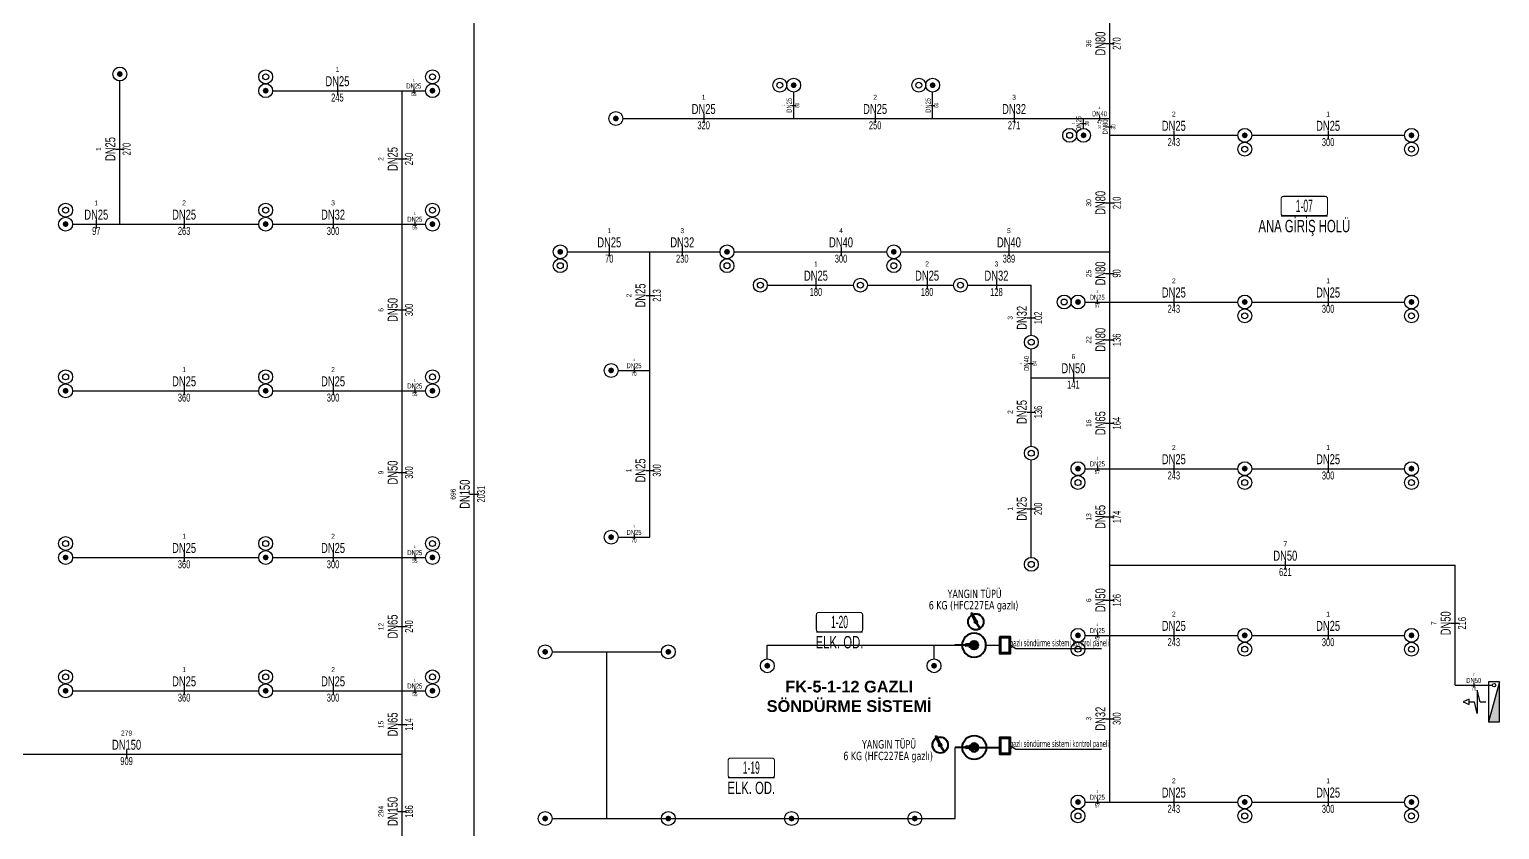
# Model space of a CAD drawing. Header units: centimetres. Extents: x 394264 to 551709, y 50011 to 59011.
# Drawn here: x 460325 to 462970, y 53083 to 54523 of the extents above; entities that cross this region are included whole.
import ezdxf
from ezdxf.enums import TextEntityAlignment as Align

# ---------------------------------------------------------------- set-up
doc = ezdxf.new("R2010")
doc.units = ezdxf.units.CM
doc.layers.get('0').update_dxf_attribs({"lineweight": 9})
for name, color, linetype in [('-M-MAHAL-DEBILER', 7, 'Continuous'), ('-M-MAHAL-ETIKET-NOT', 7, 'Continuous'), ('-M-MAHAL-ETIKET-NOTM', 7, 'Continuous'), ('-M-MAHAL-ETK-', 7, 'Continuous'), ('-M-MAHAL-HAVA-DEGISIM', 7, 'Continuous'), ('-M-MAHAL-NO', 7, 'Continuous'), ('-M-MAHAL-NOM', 7, 'Continuous'), ('-M-YNGN-BORUID', 7, 'Continuous'), ('-M-YNGN-BORUUZUN', 7, 'Continuous'), ('-M-YNGN-BORUYUK', 7, 'Continuous'), ('-M-YNGN-FHC', 1, 'Continuous'), ('-M-YNGN-SPR-YUK', 7, 'Continuous'), ('-M-YNGN-ZON3-CAP-', 7, 'Continuous'), ('-M-YNGN-ZON3-SPR-', 7, 'Continuous'), ('-M-YNGN-ZON5-CAP-', 7, 'Continuous'), ('-M-YNGN-ZON5-SPR-', 7, 'Continuous')]:
    doc.layers.add(name, color=color, linetype=linetype)
for name, color, linetype, lineweight in [('-M-SPRINKLER PIPE_GAS', 190, 'Y1', 30), ('-M-SPRINKLER PIPE_GAS-SPR-', 7, 'Continuous', 30), ('-M-YNGN-ZON3', 6, 'SP', 30), ('-M-YNGN-ZON5', 1, 'SP', 30), ('0-KRCN-YNG-BORU', 1, 'boruYLINE', 40), ('0-KRCN-YNG-T-SPRİNKLER-ÇAP', 2, 'Continuous', 30), ('0-MEK-YNG-YANGINDOLABI', 171, 'Continuous', 35), ('0-MEK-YNG-YAZI', 71, 'Continuous', 35)]:
    doc.layers.add(name, color=color, linetype=linetype, lineweight=lineweight)
doc.layers.add('-M-YNGN-SPR-CAPCIZGI', color=188, linetype='Continuous', plot=False)
doc.styles.add('-M-ISSO-TEXT-TTF', font='ARIALN.TTF')
doc.styles.add('-M-MHLETK-NOT', font='romans.shx', dxfattribs={"width": 0.7})
doc.styles.add('-M-MHLETK-TEXT', font='ARIALN.TTF', dxfattribs={"width": 0.7})
doc.styles.add('CAP', font='ARIALNB.TTF')
doc.styles.add('CIZGI', font='tahoma.ttf', dxfattribs={"width": 0.8, "oblique": 20})
doc.styles.add('HCAD', font='HCAD.SHX', dxfattribs={"width": 0.8, "height": 0.2})
doc.styles.add('Kalin02', font='arialbd.ttf')
doc.styles.add('PIPESIZE', font='hcad.shx', dxfattribs={"width": 0.8})
doc.styles.add('ROMANS', font='tahoma.ttf', dxfattribs={"width": 0.8})
doc.styles.add('SPR-NOT', font='romans.shx')
doc.styles.get("Standard").update_dxf_attribs({"font": 'arial.ttf'})
doc.styles.add('ÇAP', font='tahoma.ttf')
doc.linetypes.add('boruYLINE', pattern='A,50,-0.8,["Y",CAP,S=7,R=0,X=0,Y=-3],-7', length=57.8)
doc.linetypes.add('SP', pattern='A,2,-0.1,["SP",CIZGI,S=0.14,R=0.2,X=0,Y=-0.07],-0.255', length=2.355)
doc.linetypes.add('Y1', pattern='A,2,-0.15,["Y",Standard,S=0.2,R=0.2,X=0,Y=-0.1],-0.25', length=2.4)

# ---------------------------------------------------------------- blocks, each defined once
blk = doc.blocks.new('M-MHLETK-YNG')
at = {"layer": '-M-MAHAL-ETIKET-NOTM', "color": 3, "style": '-M-ISSO-TEXT-TTF', "width": 0.8, "flags": 8}
blk.add_attdef('MAH-ADI2', text='', height=1.11, dxfattribs=at).set_placement((0, -2.55), align=Align.MIDDLE_CENTER)
at = {"layer": '-M-MAHAL-HAVA-DEGISIM', "style": '-M-MHLETK-NOT', "width": 0.5, "flags": 8}
blk.add_attdef('HAVADEG', text='', height=0.6, dxfattribs=at).set_placement((0, 3.61), align=Align.MIDDLE_CENTER)
blk.add_wipeout([(-2.08, 1.74), (2.08, 1.74), (2.08, 0), (-2.08, 0)]).dxf.layer = '-M-MAHAL-ETK-'
at = {"layer": '-M-MAHAL-ETK-', "color": 0}
for p, q in [((-2.08, 0), (2.08, 0)), ((-1.16, 0), (-1.16, 0))]:
    blk.add_line(p, q, dxfattribs=at)
blk.add_lwpolyline([(-1.88, 1.74, 0.1, 0.1, 0), (1.88, 1.74, 0.1, 0.1, -0.414214), (2.08, 1.54, 0.1, 0.1, 0), (2.08, 0.2, 0.1, 0.1, -0.414214), (1.88, 0, 0.1, 0.1, 0), (-1.88, 0, 0.1, 0.1, -0.414214), (-2.08, 0.2, 0.1, 0.1, 0), (-2.08, 1.54, 0.1, 0.1, -0.414214)], format="xyseb", close=True, dxfattribs=at)
at = {"layer": '-M-MAHAL-DEBILER', "color": 4, "style": '-M-MHLETK-NOT', "width": 0.5, "flags": 8}
blk.add_attdef('DEBIS', text='', height=0.4, dxfattribs=at).set_placement((-2.17, 2.15), align=Align.MIDDLE_CENTER)
at = {"layer": '-M-MAHAL-DEBILER', "color": 191, "style": '-M-MHLETK-NOT', "width": 0.5, "flags": 8}
blk.add_attdef('DEBIR', text='', height=0.4, dxfattribs=at).set_placement((-1.61, 2.15), align=Align.MIDDLE_CENTER)
at = {"layer": '-M-MAHAL-DEBILER', "color": 31, "style": '-M-MHLETK-NOT', "width": 0.5, "flags": 8}
blk.add_attdef('DEBIF', text='', height=0.4, dxfattribs=at).set_placement((1.59, 2.15), align=Align.MIDDLE_CENTER)
at = {"layer": '-M-MAHAL-DEBILER', "color": 1, "style": '-M-MHLETK-NOT', "width": 0.5, "flags": 8}
blk.add_attdef('DEBIE', text='', height=0.4, dxfattribs=at).set_placement((2.32, 2.15), align=Align.MIDDLE_CENTER)
at = {"layer": '-M-MAHAL-ETIKET-NOT', "color": 3}
for tag, height, style, width, flags, p in [('KIS', 0.04, '-M-MHLETK-NOT', 0.5, 9, (-2.59, 1.62)), ('ALAN', 0.04, '-M-MHLETK-NOT', 0.5, 9, (-2.58, 1.56)), ('RH', 0.04, '-M-MHLETK-NOT', 0.5, 9, (-2.39, 1.62)), ('YUKSEKLIK', 0.04, '-M-MHLETK-NOT', 0.5, 9, (-2.32, 1.56)), ('YAZ', 0.04, '-M-MHLETK-NOT', 0.5, 9, (-2.18, 1.62)), ('MAH-ADI', 1.11, '-M-ISSO-TEXT-TTF', 0.8, 8, (0, -0.93))]:
    blk.add_attdef(tag, text='', height=height, dxfattribs=dict(at, style=style, width=width, flags=flags)).set_placement(p, align=Align.MIDDLE_CENTER)
at = {"layer": '-M-MAHAL-ETIKET-NOT', "color": 3, "style": '-M-MHLETK-NOT', "width": 0.5, "flags": 9}
for tag, p, height in [('HL', (-2.62, 1.49), 0.0286), ('KLKTR', (-2.62, 1.42), 0.04), ('RDY-BOY1', (-2.61, 1.37), 0.0286), ('RDY-BOY2', (-2.61, 1.32), 0.0286), ('HLA', (-2.52, 1.49), 0.0286), ('RDY-TIP1', (-2.5, 1.37), 0.0286), ('RDY-TIP2', (-2.5, 1.32), 0.0286), ('RDY-ADET1', (-2.39, 1.37), 0.0286), ('RDY-ADET2', (-2.39, 1.32), 0.0286), ('RDY-ISI1', (-2.27, 1.37), 0.0286), ('RDY-ISI2', (-2.27, 1.32), 0.0286), ('SHG', (-2.23, 1.49), 0.0286), ('AHU', (-2.23, 1.44), 0.0286), ('LHG', (-2.13, 1.49), 0.0286), ('RDY-BNP1', (-2.1, 1.37), 0.0286), ('RDY-BNP2', (-2.1, 1.32), 0.0286), ('HG', (-2.04, 1.49), 0.0286), ('HGA', (-1.96, 1.49), 0.0286), ('EF', (-1.96, 1.44), 0.0286), ('RDY-BNK1', (-1.96, 1.37), 0.0286), ('RDY-BNK2', (-1.96, 1.32), 0.0286), ('RDY-BOY3', (-2.61, 1.27), 0.0286), ('RDY-BOY4', (-2.61, 1.22), 0.0286), ('KON-BOY1', (-2.61, 1.14), 0.0286), ('KON-BOY2', (-2.61, 1.09), 0.0286), ('KON-BOY3', (-2.61, 1.04), 0.0286), ('FCU-TIP1', (-2.61, 0.96), 0.0286), ('FCU-TIP2', (-2.61, 0.91), 0.0286), ('FCU-TIP3', (-2.61, 0.86), 0.0286), ('VRV-TIP1', (-2.61, 0.76), 0.0286), ('VRV-TIP2', (-2.61, 0.71), 0.0286), ('FCU-ADET1', (-2.52, 0.96), 0.0286), ('FCU-ADET2', (-2.52, 0.91), 0.0286), ('FCU-ADET3', (-2.52, 0.86), 0.0286), ('VRV-ADET1', (-2.52, 0.76), 0.0286), ('VRV-ADET2', (-2.52, 0.71), 0.0286), ('RDY-TIP3', (-2.5, 1.27), 0.0286), ('RDY-TIP4', (-2.5, 1.22), 0.0286), ('KON-TIP1', (-2.5, 1.14), 0.0286), ('KON-TIP2', (-2.5, 1.09), 0.0286), ('KON-TIP3', (-2.5, 1.04), 0.0286), ('FCU-KAP1', (-2.4, 0.96), 0.0286), ('FCU-KAP2', (-2.4, 0.91), 0.0286), ('FCU-KAP3', (-2.4, 0.86), 0.0286), ('VRV-KAP1', (-2.4, 0.76), 0.0286), ('VRV-KAP2', (-2.4, 0.71), 0.0286), ('RDY-ADET3', (-2.39, 1.27), 0.0286), ('RDY-ADET4', (-2.39, 1.22), 0.0286), ('KON-ADET1', (-2.39, 1.14), 0.0286), ('KON-ADET2', (-2.39, 1.09), 0.0286), ('KON-ADET3', (-2.39, 1.04), 0.0286), ('FCU-DUY1', (-2.27, 0.96), 0.0286), ('FCU-DUY2', (-2.27, 0.91), 0.0286), ('FCU-DUY3', (-2.27, 0.86), 0.0286), ('VRV-DUY1', (-2.27, 0.76), 0.0286), ('VRV-DUY2', (-2.27, 0.71), 0.0286), ('RDY-ISI3', (-2.27, 1.27), 0.0286), ('RDY-ISI4', (-2.27, 1.22), 0.0286), ('KON-ISI1', (-2.27, 1.14), 0.0286), ('KON-ISI2', (-2.27, 1.09), 0.0286), ('KON-ISI3', (-2.27, 1.04), 0.0286), ('FCU-SOG1', (-2.15, 0.96), 0.0286), ('FCU-SOG2', (-2.15, 0.91), 0.0286), ('FCU-SOG3', (-2.15, 0.86), 0.0286), ('VRV-SOG1', (-2.15, 0.76), 0.0286), ('VRV-SOG2', (-2.15, 0.71), 0.0286), ('RDY-BNP3', (-2.1, 1.27), 0.0286), ('RDY-BNP4', (-2.1, 1.22), 0.0286), ('KON-BNP1', (-2.1, 1.14), 0.0286), ('KON-BNP2', (-2.1, 1.09), 0.0286), ('KON-BNP3', (-2.1, 1.04), 0.0286), ('FCU-ISI1', (-2.04, 0.96), 0.0286), ('FCU-ISI2', (-2.04, 0.91), 0.0286), ('FCU-ISI3', (-2.04, 0.86), 0.0286), ('VRV-ISI1', (-2.04, 0.76), 0.0286), ('VRV-ISI2', (-2.04, 0.71), 0.0286), ('RDY-BNK3', (-1.96, 1.27), 0.0286), ('RDY-BNK4', (-1.96, 1.22), 0.0286), ('KON-BNK1', (-1.96, 1.14), 0.0286), ('KON-BNK2', (-1.96, 1.09), 0.0286), ('KON-BNK3', (-1.96, 1.04), 0.0286), ('FCU-DEBI1', (-1.95, 0.96), 0.0286), ('FCU-DEBI2', (-1.95, 0.91), 0.0286), ('FCU-DEBI3', (-1.95, 0.86), 0.0286), ('VRV-DEBI1', (-1.95, 0.76), 0.0286), ('VRV-DEBI2', (-1.95, 0.71), 0.0286), ('FCU-BNP1', (-1.83, 0.96), 0.0286), ('FCU-BNP2', (-1.83, 0.91), 0.0286), ('FCU-BNP3', (-1.83, 0.86), 0.0286), ('VRV-BNP1', (-1.83, 0.76), 0.0286), ('VRV-BNP2', (-1.83, 0.71), 0.0286), ('FCU-BNK1', (-1.61, 0.96), 0.0286), ('FCU-BNK2', (-1.61, 0.91), 0.0286), ('FCU-BNK3', (-1.61, 0.86), 0.0286), ('VRV-BNK1', (-1.61, 0.76), 0.0286), ('VRV-BNK2', (-1.61, 0.71), 0.0286)]:
    blk.add_attdef(tag, p, '', height=height, dxfattribs=at)
at = {"layer": '-M-MAHAL-HAVA-DEGISIM', "style": '-M-MHLETK-NOT', "width": 0.5, "flags": 8}
blk.add_attdef('HAVA', text='', height=0.6, dxfattribs=at).set_placement((0, 2.4), align=Align.MIDDLE_CENTER)
at = {"layer": '-M-MAHAL-NO', "color": 7, "style": '-M-MHLETK-TEXT', "width": 0.6, "flags": 8}
blk.add_attdef('MAH-NO', text='', height=1.11, dxfattribs=at).set_placement((0, 0.89), align=Align.MIDDLE_CENTER)
at = {"layer": '-M-MAHAL-NOM', "color": 7, "style": '-M-MHLETK-TEXT', "width": 0.6, "flags": 8}
blk.add_attdef('MAH-NOM', text='', height=1.11, dxfattribs=at).set_placement((0, 0.89), align=Align.MIDDLE_CENTER)
blk = doc.blocks.new('G$C03FB175B')
at = {"layer": '0-MEK-YNG-YANGINDOLABI', "linetype": 'Continuous'}
for p, q in [((-8.8, 15.1), (-6.6, 16.3)), ((0.8, -3.4), (-8.8, 15.1)), ((3, -2), (-6.6, 16.3)), ((0.8, -3.4), (3, -2))]:
    blk.add_line(p, q, dxfattribs=at)
blk.add_circle((0, 0), 14.6, dxfattribs=at)
at = {"layer": '0-MEK-YNG-YANGINDOLABI', "color": 200}
for radius in [13.8, 2.8, 2.06]:
    blk.add_circle((0, 0), radius, dxfattribs=at)
for centre, radius, start, end in [((30.3, 11.3), 32.5, 206.37, 226.4618), ((28.1, 10), 28.5, 205.7033, 228.3821)]:
    blk.add_arc(centre, radius, start, end, dxfattribs=at)
blk = doc.blocks.new('SP-C-UP-12')
at = {"ltscale": 10}
blk.add_line((0, 0), (0, 0), dxfattribs=at)
at = {"color": 1, "linetype": 'Continuous'}
blk.add_circle((0, 0), 12.5, dxfattribs=at)
at = {"ltscale": 10}
for points in [[(-5.4, 0), (-3.8, 3.8), (-3.8, -3.8), (0, 5.4)], [(-3.8, -3.8), (0, 5.4), (0, -5.4), (3.8, 3.8)], [(0, -5.4), (3.8, 3.8), (3.8, -3.8), (5.4, 0)]]:
    blk.add_solid(points, dxfattribs=at)
at = {"layer": '-M-YNGN-SPR-YUK', "style": 'SPR-NOT', "width": 0.5, "flags": 9}
for tag, p in [('YUK', (0, 17.8)), ('CAP', (0, 14.4)), ('TIP', (0.2, 10.8))]:
    blk.add_attdef(tag, text='', height=2.5, dxfattribs=at).set_placement(p, align=Align.MIDDLE_CENTER)
blk = doc.blocks.new('A$C720C2B39')
at = {"layer": '0-KRCN-YNG-BORU', "color": 2}
for p, q in [((10.1, -9.1), (7.9, -9.1)), ((7.9, -9.1), (7.9, -10.4)), ((8.7, -9.6), (8.5, -9.8)), ((8.5, -9.8), (8.5, -10.2)), ((8.5, -10.2), (8.5, -14.1)), ((8.7, -4.9), (11.4, -4.9)), ((8.7, -5.5), (8.7, -4.9)), ((10, -5.5), (8.7, -5.5)), ((10.1, -9.6), (8.7, -9.6)), ((8.8, -10.2), (8.8, -9.6)), ((8.8, -13.7), (8.8, -10.2)), ((8.9, -9.1), (8.9, -10.1)), ((9, -9.1), (9, -5.5)), ((10, -5.5), (11.4, -5.5)), ((10, -9.1), (12.1, -9.1)), ((10, -9.6), (11.4, -9.6)), ((11, -9.1), (11, -5.5)), ((11.1, -9.1), (11.1, -10.1)), ((11.3, -10.2), (11.3, -9.6)), ((11.3, -10.2), (11.3, -9.8)), ((11.3, -13.8), (11.3, -10.2)), ((11.4, -5.5), (11.4, -4.9)), ((11.4, -9.6), (11.5, -9.8)), ((11.5, -9.8), (11.5, -10.2)), ((11.5, -10.2), (11.5, -14.1)), ((12.1, -9.1), (12.1, -10.5))]:
    blk.add_line(p, q, dxfattribs=at)
at = {"layer": '0-KRCN-YNG-BORU', "linetype": 'Continuous'}
blk.add_circle((10, -15), 14, dxfattribs=at)
at = {"layer": '0-KRCN-YNG-BORU', "extrusion": (0, 0, -1)}
blk.add_ellipse((10, -15), major_axis=(-3.53, -3.53), ratio=1, start_param=1.570796326794881, end_param=7.853981633974467, dxfattribs=at)
at = {"layer": '0-KRCN-YNG-BORU', "color": 2, "extrusion": (0, 0, -1)}
for centre, major_axis, start_param, end_param in [((8, -13.5), (-0.831, -0.831), 5.885701, 9.508103), ((8, -16.4), (-0.831, -0.831), 4.629064, 8.251465), ((10, -15), (-1.25, -1.25), 1.570796326794851, 7.853981633974437), ((10.8, -12.6), (-0.831, -0.831), 0.859153, 4.481554), ((10.8, -17.3), (0.831, -0.831), 4.943224, 8.565625), ((12.5, -15), (-0.831, -0.831), 2.11579, 5.738191)]:
    blk.add_ellipse(centre, major_axis=major_axis, ratio=1, start_param=start_param, end_param=end_param, dxfattribs=at)
for major_axis in [(-1.75, -1.75), (-0.54, 0.54)]:
    blk.add_ellipse((10, -15), major_axis=major_axis, ratio=1, dxfattribs=at)
blk = doc.blocks.new('Z$W@#30031')
at = {"layer": '0-KRCN-YNG-BORU'}
blk.add_line((3.6, -4), (9.5, -14.9), dxfattribs=at)
at = {"linetype": 'Continuous', "rotation": 208.4401561109014}
blk.add_blockref('A$C720C2B39', (14.8, -3.6), dxfattribs=at)
blk = doc.blocks.new('-M-Yangın_not')
at = {"color": 7, "linetype": 'ByBlock'}
blk.add_wipeout([(139, 36.7), (139, -36.6), (-139, -36.6), (-139, 36.7)], dxfattribs=at)
blk.add_wipeout([(139, -36.7), (139, 36.7), (-139, 36.7), (-139, -36.7)], dxfattribs=at)
at = {"color": 0, "linetype": 'ByBlock', "width": 0.9}
for tag, p in [('ALAN', (1.9, 16.7)), ('MODUL', (1.9, -16.7))]:
    blk.add_attdef(tag, text='', height=20, dxfattribs=at).set_placement(p, align=Align.MIDDLE_CENTER)
blk = doc.blocks.new('SPRYD01')
at = {"layer": '-M-YNGN-FHC', "linetype": 'Continuous'}
blk.add_line((0, 0), (0, 0), dxfattribs=at)
at = {"color": 0, "linetype": 'ByBlock'}
for p, q in [((10, 6), (-10, -66)), ((-44.8, -25), (-55.5, -30)), ((-44.8, -35), (-44.8, -25)), ((-30.1, -8.8), (-30.1, -51.2)), ((-25.1, -30), (-30.1, -8.8)), ((-55.5, -30), (-44.8, -35)), ((-44.8, -30), (-35.1, -30)), ((-30.1, -51.2), (-35.1, -30)), ((-25.1, -30), (-15, -30))]:
    blk.add_line(p, q, dxfattribs=at)
blk.add_lwpolyline([(-10, -66), (10, -66), (10, 6), (-10, 6)], close=True, dxfattribs=at)
at = {"color": 1, "linetype": 'ByBlock'}
blk.add_lwpolyline([(10, 6), (-10, -66), (10, -66)], close=True, dxfattribs=at)
at = {"color": 0, "linetype": 'ByBlock'}
blk.add_circle((0, 0), 3.25, dxfattribs=at)
at = {"color": 1, "linetype": 'ByBlock'}
blk.add_solid([(10, 6), (-10, -66), (10, -66)], dxfattribs=at)
at = {"layer": '-M-YNGN-SPR-YUK', "style": 'SPR-NOT', "width": 0.5, "flags": 9}
for tag, p in [('YUK', (0, 17.8)), ('CAP', (0, 14.4)), ('TIP', (0.2, 10.8))]:
    blk.add_attdef(tag, text='', height=2.5, dxfattribs=at).set_placement(p, align=Align.MIDDLE_CENTER)
blk = doc.blocks.new('SP-C-PU-12')
at = {"ltscale": 10}
blk.add_line((0, 0), (0, 0), dxfattribs=at)
at = {"color": 1, "linetype": 'Continuous'}
for centre in [(0, 0), (25, 0)]:
    blk.add_circle(centre, 12.5, dxfattribs=at)
at = {"ltscale": 10}
blk.add_circle((25, 0), 5.37, dxfattribs=at)
for points in [[(-5.4, 0), (-3.8, 3.8), (-3.8, -3.8), (0, 5.4)], [(-3.8, -3.8), (0, 5.4), (0, -5.4), (3.8, 3.8)], [(0, -5.4), (3.8, 3.8), (3.8, -3.8), (5.4, 0)]]:
    blk.add_solid(points, dxfattribs=at)
at = {"layer": '-M-YNGN-SPR-YUK', "style": 'SPR-NOT', "width": 0.5, "flags": 9}
for tag, p in [('YUK', (0, 17.8)), ('CAP', (0, 14.4)), ('TIP', (0.2, 10.8))]:
    blk.add_attdef(tag, text='', height=2.5, dxfattribs=at).set_placement(p, align=Align.MIDDLE_CENTER)
blk = doc.blocks.new('SP-C-PE-12')
at = {"ltscale": 10}
blk.add_line((0, 0), (0, 0), dxfattribs=at)
at = {"color": 1, "linetype": 'Continuous'}
blk.add_circle((0, 0), 12.5, dxfattribs=at)
blk.add_circle((0, 0), 5.37)
at = {"layer": '-M-YNGN-SPR-YUK', "style": 'SPR-NOT', "width": 0.5, "flags": 9}
for tag, p in [('YUK', (0, 17.8)), ('CAP', (0, 14.4)), ('TIP', (0.2, 10.8))]:
    blk.add_attdef(tag, text='', height=2.5, dxfattribs=at).set_placement(p, align=Align.MIDDLE_CENTER)
blk = doc.blocks.new('SPRKL100')
at = {"layer": '-M-YNGN-SPR-CAPCIZGI'}
blk.add_line((0, 0.43), (0, -0.43), dxfattribs=at)
at = {"layer": '-M-YNGN-BORUID', "color": 0, "style": 'HCAD', "width": 0.8, "flags": 1}
blk.add_attdef('DIC', text='', height=0.4, dxfattribs=at).set_placement((0, -1.69), align=Align.CENTER)
at = {"layer": '-M-YNGN-BORUUZUN', "color": 0, "style": 'HCAD', "width": 0.7}
blk.add_attdef('BOY', text='', height=0.8, dxfattribs=at).set_placement((0, -1.08), align=Align.CENTER)
at = {"layer": '-M-YNGN-BORUYUK', "color": 6, "style": 'PIPESIZE', "width": 0.8}
blk.add_attdef('YUK', text='', height=0.5, dxfattribs=at).set_placement((0, 1.87), align=Align.CENTER)
at = {"color": 0, "style": 'PIPESIZE', "width": 0.7}
blk.add_attdef('CAP', text='', height=1, dxfattribs=at).set_placement((0, 0.45), align=Align.CENTER)
blk = doc.blocks.new('A$C69E72E1E')
at = {"layer": '-M-YNGN-ZON3', "ltscale": 50}
for p, q in [((461125, 52671.1), (461125, 54701.7)), ((462268.6, 54362.6), (462268.6, 54632.3)), ((461699.7, 54362.6), (461699.7, 54410)), ((461949.7, 54362.6), (461949.7, 54410)), ((461392.2, 54362.6), (461699.7, 54362.6)), ((461699.7, 54362.6), (461949.7, 54362.6)), ((461949.7, 54362.6), (462221.2, 54362.6)), ((462221.2, 54344.8), (462221.2, 54362.6)), ((462221.2, 54362.6), (462268.6, 54362.6)), ((462268.6, 54332.3), (462268.6, 54362.6)), ((462268.6, 54122.6), (462268.6, 54332.3)), ((462268.6, 54332.3), (462498.7, 54332.3)), ((462523.7, 54332.3), (462798.7, 54332.3)), ((461292.2, 54122.6), (461441.1, 54122.6)), ((461441.1, 53909.1), (461441.1, 54122.6)), ((461441.1, 54122.6), (461567.2, 54122.6)), ((461592.2, 54122.6), (461867.2, 54122.6)), ((461892.2, 54122.6), (462268.6, 54122.6)), ((462268.6, 54032.3), (462268.6, 54122.6)), ((461652.2, 54062.6), (461807.2, 54062.6)), ((461832.2, 54062.6), (461987.2, 54062.6)), ((462012.2, 54062.6), (462127.2, 54062.6)), ((462127.2, 53972.6), (462127.2, 54062.6)), ((462223.7, 54032.3), (462268, 54032.3)), ((462268.6, 53896), (462268.6, 54032.3)), ((462268.6, 54032.3), (462498.7, 54032.3)), ((462523.7, 54032.3), (462798.7, 54032.3)), ((462127.2, 53896), (462127.2, 53947.6)), ((461383.7, 53909.1), (461441.1, 53909.1)), ((461441.1, 53609.1), (461441.1, 53909.1)), ((462127.2, 53896), (462268.6, 53896)), ((462127.2, 53772.6), (462127.2, 53896)), ((462268.6, 53732.3), (462268.6, 53896)), ((462127.2, 53572.6), (462127.2, 53747.6)), ((462223.7, 53732.3), (462268.6, 53732.3)), ((462268.6, 53558.6), (462268.6, 53732.3)), ((462268.6, 53732.3), (462498.7, 53732.3)), ((462523.7, 53732.3), (462798.7, 53732.3)), ((461383.7, 53609.1), (461441.1, 53609.1)), ((462268.6, 53432.3), (462268.6, 53558.6)), ((462268.6, 53558.6), (462889.8, 53558.6)), ((462889.8, 53342.6), (462889.8, 53558.6)), ((462223.7, 53432.3), (462268.6, 53432.3)), ((462268.6, 53132.3), (462268.6, 53432.3)), ((462268.6, 53432.3), (462498.7, 53432.3)), ((462523.7, 53432.3), (462798.7, 53432.3)), ((462889.8, 53342.6), (462956.5, 53342.6)), ((462223.7, 53132.3), (462268.6, 53132.3)), ((462268.6, 53132.3), (462498.7, 53132.3)), ((462523.7, 53132.3), (462798.7, 53132.3))]:
    blk.add_line(p, q, dxfattribs=at)
at = {"layer": '-M-YNGN-ZON3-CAP-'}
for p, xscale, yscale, zscale, rotation, values in [((462268.6, 54497.4), 18, 18, 18, 90, {'YUK': '36', 'CAP': 'DN80', 'BOY': '270'}), ((461700, 54386.2), 9, 9, 9, 90, {'YUK': '1', 'CAP': 'DN25', 'BOY': '60'}), ((461950, 54386.2), 9, 9, 9, 90, {'YUK': '1', 'CAP': 'DN25', 'BOY': '60'}), ((462221.2, 54353.7), 9, 9, 9, 90, {'YUK': '1', 'CAP': 'DN25', 'BOY': '30'}), ((462268.6, 54347.4), 9, 9, 9, 90, {'YUK': '32', 'CAP': 'DN80', 'BOY': '30'}), ((462268.6, 54210.7), 18, 18, 18, 90, {'YUK': '30', 'CAP': 'DN80', 'BOY': '210'}), ((461739.7, 54062.6), 18, 18, 18, 359.9999998419447, {'YUK': '1', 'CAP': 'DN25', 'BOY': '180'}), ((461939.7, 54062.6), 18, 18, 18, 1.580552476737716e-07, {'YUK': '2', 'CAP': 'DN25', 'BOY': '180'}), ((462064.5, 54062.6), 18, 18, 18, 359.9999991935203, {'YUK': '3', 'CAP': 'DN32', 'BOY': '128'}), ((462268.6, 54083.7), 18, 18, 18, 90, {'YUK': '25', 'CAP': 'DN80', 'BOY': '90'}), ((461441.1, 54044), 18, 18, 18, 90, {'YUK': '2', 'CAP': 'DN25', 'BOY': '213'}), ((462127.2, 54003.8), 18, 18, 18, 90, {'YUK': '3', 'CAP': 'DN32', 'BOY': '102'}), ((462268.6, 53964.2), 18, 18, 18, 90, {'YUK': '22', 'CAP': 'DN80', 'BOY': '136'}), ((462127.2, 53921.8), 9, 9, 9, 90, {'YUK': '4', 'CAP': 'DN40', 'BOY': '64'}), ((462127.2, 53834.3), 18, 18, 18, 90, {'YUK': '2', 'CAP': 'DN25', 'BOY': '136'}), ((462268.6, 53814.2), 18, 18, 18, 90, {'YUK': '16', 'CAP': 'DN65', 'BOY': '164'}), ((461441.1, 53729.1), 18, 18, 18, 90, {'YUK': '1', 'CAP': 'DN25', 'BOY': '300'}), ((461125, 53686.4), 18, 18, 18, 90, {'YUK': '696', 'CAP': 'DN150', 'BOY': '2031'}), ((462127.2, 53660.1), 18, 18, 18, 90, {'YUK': '1', 'CAP': 'DN25', 'BOY': '200'}), ((462268.6, 53645.5), 18, 18, 18, 90, {'YUK': '13', 'CAP': 'DN65', 'BOY': '174'}), ((462268.6, 53495.5), 18, 18, 18, 90, {'YUK': '6', 'CAP': 'DN50', 'BOY': '126'}), ((462889.8, 53454), 18, 18, 18, 90, {'YUK': '7', 'CAP': 'DN50', 'BOY': '216'}), ((462923.2, 53342.6), 9, 9, 9, 9.040849174811977e-07, {'YUK': '7', 'CAP': 'DN50', 'BOY': '70'}), ((462268.6, 53282.3), 18, 18, 18, 90, {'YUK': '3', 'CAP': 'DN32', 'BOY': '300'})]:
    blk.add_blockref('SPRKL100', p, dxfattribs=dict(at, xscale=xscale, yscale=yscale, zscale=zscale, rotation=rotation)).add_auto_attribs(values)
for p, xscale, yscale, zscale, values in [((461537.7, 54362.6), 18, 18, 18, {'YUK': '1', 'CAP': 'DN25', 'BOY': '320'}), ((461846.2, 54362.6), 18, 18, 18, {'YUK': '2', 'CAP': 'DN25', 'BOY': '250'}), ((462096.2, 54362.6), 18, 18, 18, {'YUK': '3', 'CAP': 'DN32', 'BOY': '271'}), ((462249.9, 54362.6), 9, 9, 9, {'YUK': '4', 'CAP': 'DN40', 'BOY': '47'}), ((462383.6, 54332.3), 18, 18, 18, {'YUK': '2', 'CAP': 'DN25', 'BOY': '243'}), ((462661.2, 54332.3), 18, 18, 18, {'YUK': '1', 'CAP': 'DN25', 'BOY': '300'}), ((461367.9, 54122.6), 18, 18, 18, {'YUK': '1', 'CAP': 'DN25', 'BOY': '70'}), ((461499.2, 54122.6), 18, 18, 18, {'YUK': '3', 'CAP': 'DN32', 'BOY': '230'}), ((461784.8, 54122.6), 18, 18, 18, {'YUK': '4', 'CAP': 'DN40', 'BOY': '300'}), ((462086.9, 54122.6), 18, 18, 18, {'YUK': '5', 'CAP': 'DN40', 'BOY': '389'}), ((462383.6, 54032.3), 18, 18, 18, {'YUK': '2', 'CAP': 'DN25', 'BOY': '243'}), ((462661.2, 54032.3), 18, 18, 18, {'YUK': '1', 'CAP': 'DN25', 'BOY': '300'}), ((462245.8, 54032.3), 9, 9, 9, {'YUK': '1', 'CAP': 'DN25', 'BOY': '57'}), ((462202.9, 53896), 18, 18, 18, {'YUK': '6', 'CAP': 'DN50', 'BOY': '141'}), ((461412.4, 53909.1), 9, 9, 9, {'YUK': '1', 'CAP': 'DN25', 'BOY': '70'}), ((462246.1, 53732.3), 9, 9, 9, {'YUK': '1', 'CAP': 'DN25', 'BOY': '57'}), ((462383.6, 53732.3), 18, 18, 18, {'YUK': '2', 'CAP': 'DN25', 'BOY': '243'}), ((462661.2, 53732.3), 18, 18, 18, {'YUK': '1', 'CAP': 'DN25', 'BOY': '300'}), ((461412.4, 53609.1), 9, 9, 9, {'YUK': '1', 'CAP': 'DN25', 'BOY': '70'}), ((462584.2, 53558.6), 18, 18, 18, {'YUK': '7', 'CAP': 'DN50', 'BOY': '621'}), ((462383.6, 53432.3), 18, 18, 18, {'YUK': '2', 'CAP': 'DN25', 'BOY': '243'}), ((462661.2, 53432.3), 18, 18, 18, {'YUK': '1', 'CAP': 'DN25', 'BOY': '300'}), ((462246.1, 53432.3), 9, 9, 9, {'YUK': '1', 'CAP': 'DN25', 'BOY': '57'}), ((462383.6, 53132.3), 18, 18, 18, {'YUK': '2', 'CAP': 'DN25', 'BOY': '243'}), ((462661.2, 53132.3), 18, 18, 18, {'YUK': '1', 'CAP': 'DN25', 'BOY': '300'}), ((462246.1, 53132.3), 9, 9, 9, {'YUK': '1', 'CAP': 'DN25', 'BOY': '57'})]:
    blk.add_blockref('SPRKL100', p, dxfattribs=dict(at, xscale=xscale, yscale=yscale, zscale=zscale)).add_auto_attribs(values)
at = {"layer": '-M-YNGN-ZON3-SPR-'}
for p, rotation in [((461699.7, 54422.5), 180), ((461949.7, 54422.5), 180), ((462221.2, 54332.3), 180), ((462511.2, 54332.3), 270), ((462811.2, 54332.3), 270), ((461279.7, 54122.6), 270), ((461579.7, 54122.6), 270), ((461879.7, 54122.6), 270), ((462211.2, 54032.3), 180), ((462511.2, 54032.3), 270), ((462811.2, 54032.3), 270), ((462211.2, 53732.3), 270), ((462511.2, 53732.3), 270), ((462811.2, 53732.3), 270), ((462211.2, 53432.3), 270), ((462511.2, 53432.3), 270), ((462811.2, 53432.3), 270), ((462211.2, 53132.3), 270), ((462511.2, 53132.3), 270), ((462811.2, 53132.3), 270)]:
    blk.add_blockref('SP-C-PU-12', p, dxfattribs=dict(at, rotation=rotation))
at = {"layer": '-M-YNGN-ZON3-SPR-', "color": 3}
for name, p in [('SP-C-UP-12', (461379.7, 54362.6)), ('SP-C-PE-12', (461639.7, 54062.6)), ('SP-C-PE-12', (461819.7, 54062.6)), ('SP-C-PE-12', (461999.7, 54062.6)), ('SP-C-PE-12', (462127.2, 53960.1)), ('SP-C-UP-12', (461371.2, 53909.1)), ('SP-C-PE-12', (462127.2, 53760.1)), ('SP-C-UP-12', (461371.2, 53609.1)), ('SP-C-PE-12', (462127.2, 53560.1))]:
    blk.add_blockref(name, p, dxfattribs=at)
blk = doc.blocks.new('A$C69E72E75')
at = {"layer": '-M-YNGN-ZON5', "ltscale": 50}
for p, q in [((460487.2, 54172.5), (460487.2, 54430.1)), ((460762.2, 54412.6), (460995.2, 54412.6)), ((460995.2, 54412.6), (461037.2, 54412.6)), ((460995.2, 54172.5), (460995.2, 54412.6)), ((460402.2, 54172.5), (460487.2, 54172.5)), ((460487.2, 54172.5), (460737.2, 54172.5)), ((460762.2, 54172.5), (460995.2, 54172.5)), ((460995.2, 54172.5), (461037.2, 54172.5)), ((460995.2, 53872.5), (460995.2, 54172.5)), ((460402.2, 53872.5), (460737.2, 53872.5)), ((460762.2, 53872.5), (460995.2, 53872.5)), ((460995.2, 53872.5), (461037.2, 53872.5)), ((460995.2, 53572.5), (460995.2, 53872.5)), ((460402.2, 53572.5), (460737.2, 53572.5)), ((460762.2, 53572.5), (460995.2, 53572.5)), ((460995.2, 53332.5), (460995.2, 53572.5)), ((460995.2, 53572.5), (461037.2, 53572.5)), ((460402.2, 53332.5), (460737.2, 53332.5)), ((460762.2, 53332.5), (460995.2, 53332.5)), ((460995.2, 53218.3), (460995.2, 53332.5)), ((460995.2, 53332.5), (461037.2, 53332.5)), ((460086.4, 53218.3), (460995.2, 53218.3)), ((460995.2, 53032.5), (460995.2, 53218.3))]:
    blk.add_line(p, q, dxfattribs=at)
at = {"layer": '-M-YNGN-ZON5-CAP-'}
for p, xscale, yscale, zscale, values in [((460878.7, 54412.6), 18, 18, 18, {'YUK': '1', 'CAP': 'DN25', 'BOY': '245'}), ((461016.2, 54412.6), 9, 9, 9, {'YUK': '1', 'CAP': 'DN25', 'BOY': '55'}), ((460444.9, 54172.5), 18, 18, 18, {'YUK': '1', 'CAP': 'DN25', 'BOY': '97'}), ((460602.9, 54172.5), 18, 18, 18, {'YUK': '2', 'CAP': 'DN25', 'BOY': '263'}), ((460870.9, 54172.5), 18, 18, 18, {'YUK': '3', 'CAP': 'DN32', 'BOY': '300'}), ((461018, 54172.6), 9, 9, 9, {'YUK': '1', 'CAP': 'DN25', 'BOY': '55'}), ((460602.9, 53872.5), 18, 18, 18, {'YUK': '1', 'CAP': 'DN25', 'BOY': '360'}), ((460870.9, 53872.5), 18, 18, 18, {'YUK': '2', 'CAP': 'DN25', 'BOY': '300'}), ((461018, 53872.6), 9, 9, 9, {'YUK': '1', 'CAP': 'DN25', 'BOY': '55'}), ((460602.9, 53572.5), 18, 18, 18, {'YUK': '1', 'CAP': 'DN25', 'BOY': '360'}), ((460870.9, 53572.5), 18, 18, 18, {'YUK': '2', 'CAP': 'DN25', 'BOY': '300'}), ((461018, 53572.6), 9, 9, 9, {'YUK': '1', 'CAP': 'DN25', 'BOY': '55'}), ((460602.9, 53332.5), 18, 18, 18, {'YUK': '1', 'CAP': 'DN25', 'BOY': '360'}), ((460870.9, 53332.5), 18, 18, 18, {'YUK': '2', 'CAP': 'DN25', 'BOY': '300'}), ((461018, 53332.6), 9, 9, 9, {'YUK': '1', 'CAP': 'DN25', 'BOY': '55'}), ((460499.4, 53218.3), 18, 18, 18, {'YUK': '279', 'CAP': 'DN150', 'BOY': '909'})]:
    blk.add_blockref('SPRKL100', p, dxfattribs=dict(at, xscale=xscale, yscale=yscale, zscale=zscale)).add_auto_attribs(values)
at = {"layer": '-M-YNGN-ZON5-CAP-', "xscale": 18, "yscale": 18, "zscale": 18, "rotation": 90}
for p, values in [((460487.2, 54307.6), {'YUK': '1', 'CAP': 'DN25', 'BOY': '270'}), ((460995.2, 54289.7), {'YUK': '2', 'CAP': 'DN25', 'BOY': '240'}), ((460995.2, 54018), {'YUK': '6', 'CAP': 'DN50', 'BOY': '300'}), ((460995.2, 53725.3), {'YUK': '9', 'CAP': 'DN50', 'BOY': '300'}), ((460995.2, 53448.2), {'YUK': '12', 'CAP': 'DN65', 'BOY': '240'}), ((460995.2, 53271.9), {'YUK': '15', 'CAP': 'DN65', 'BOY': '114'}), ((460995.2, 53115.3), {'YUK': '294', 'CAP': 'DN150', 'BOY': '186'})]:
    blk.add_blockref('SPRKL100', p, dxfattribs=at).add_auto_attribs(values)
at = {"layer": '-M-YNGN-ZON5-SPR-', "color": 3}
for name, p, rotation in [('SP-C-UP-12', (460487.2, 54442.6), 180), ('SP-C-PU-12', (460749.7, 54412.6), 90), ('SP-C-PU-12', (461049.7, 54412.6), 90), ('SP-C-PU-12', (460389.7, 54172.5), 90), ('SP-C-PU-12', (460749.7, 54172.5), 90), ('SP-C-PU-12', (461049.7, 54172.5), 90), ('SP-C-PU-12', (460389.7, 53872.5), 90), ('SP-C-PU-12', (460749.7, 53872.5), 90), ('SP-C-PU-12', (461049.7, 53872.5), 90), ('SP-C-PU-12', (460389.7, 53572.5), 90), ('SP-C-PU-12', (460749.7, 53572.5), 90), ('SP-C-PU-12', (461049.7, 53572.5), 90), ('SP-C-PU-12', (460389.7, 53332.5), 90), ('SP-C-PU-12', (460749.7, 53332.5), 90), ('SP-C-PU-12', (461049.7, 53332.5), 90)]:
    blk.add_blockref(name, p, dxfattribs=dict(at, rotation=rotation))

msp = doc.modelspace()

# ---------------------------------------------------------------- linework, layer by layer
at = {"layer": '-M-MAHAL-DEBILER', "color": 4}
msp.add_line((462045.7, 53414.7, 0), (462069.7, 53414.7, 0), dxfattribs=at)
at = {"layer": '-M-SPRINKLER PIPE_GAS', "ltscale": 60}
for p, q in [((461652.2, 53390.1), (461652.2, 53414.7, 0)), ((461952.2, 53390.1), (461952.2, 53414.7)), ((461265, 53402.6), (461461.6, 53402.6)), ((461363.3, 53102.6), (461363.3, 53402.6)), ((461990.2, 53102.6, 0), (461990.2, 53230.6, 0)), ((461265, 53102.6), (461990.2, 53102.6))]:
    msp.add_line(p, q, dxfattribs=at)
at = {"layer": '0-KRCN-YNG-BORU', "color": 3, "linetype": 'ByBlock', "ltscale": 1.6}
msp.add_line((462024.7, 53230.6), (462069.7, 53230.6), dxfattribs=at)
for points in [[(462069.7, 53429.7), (462069.7, 53399.7), (462089.7, 53399.7), (462089.7, 53429.7)], [(462071.7, 53427.7), (462071.7, 53401.7), (462087.7, 53401.7), (462087.7, 53427.7)], [(462089.7, 53218.4), (462089.7, 53248.4), (462069.7, 53248.4), (462069.7, 53218.4)], [(462087.7, 53220.4), (462087.7, 53246.4), (462071.7, 53246.4), (462071.7, 53220.4)]]:
    msp.add_lwpolyline(points, close=True, dxfattribs=at)
at = {"layer": '0-KRCN-YNG-T-SPRİNKLER-ÇAP'}
for p, q in [((462089.7, 53414.7), (462099.4, 53408.6)), ((462099.4, 53408.6), (462253.4, 53408.6)), ((462089.7, 53233.4), (462099.4, 53227.3)), ((462099.4, 53227.3), (462253.4, 53227.3))]:
    msp.add_line(p, q, dxfattribs=at)

# ---------------------------------------------------------------- block references
at = {"layer": '-M-MAHAL-ETK-', "xscale": 20, "yscale": 20, "zscale": 20}
for p, values in [((462618.4, 54187.6), {'MAH-NO': '1-07', 'MAH-ADI': 'ANA GİRİŞ HOLÜ'}), ((461782.1, 53438.6), {'MAH-NO': '1-20', 'MAH-ADI': 'ELK. OD.'}), ((461623.4, 53176.4), {'MAH-NO': '1-19', 'MAH-ADI': 'ELK. OD.'})]:
    msp.add_blockref('M-MHLETK-YNG', p, dxfattribs=at).add_auto_attribs(values)
at = {"layer": '-M-SPRINKLER PIPE_GAS-SPR-', "ltscale": 60, "rotation": 90}
for p in [(461252.5, 53402.6), (461474.1, 53402.6), (461652.2, 53377.6), (461252.5, 53102.6), (461474.1, 53102.6), (461695.8, 53102.6), (461917.5, 53102.6)]:
    msp.add_blockref('SP-C-UP-12', p, dxfattribs=at)
at = {"layer": '-M-YNGN-FHC', "linetype": 'Continuous'}
msp.add_blockref('SPRYD01', (462959.7, 53342.6), dxfattribs=at)
at = {"layer": '0-KRCN-YNG-BORU', "color": 3, "ltscale": 1.6}
for p, xscale, yscale, zscale, rotation in [((462016.8, 53412.7, 0), -1.535714285714182, 1.535714285714183, 1.535714285714183, 298.3803451032361), ((462017.3, 53232.6, 0), 1.535714285714182, 1.535714285714182, 1.535714285714182, 241.6196548967639)]:
    msp.add_blockref('Z$W@#30031', p, dxfattribs=dict(at, xscale=xscale, yscale=yscale, zscale=zscale, rotation=rotation))
at = {"layer": '0-MEK-YNG-YANGINDOLABI', "color": 200}
for p in [(462027.4, 53456.7), (461963.3, 53234.9)]:
    msp.add_blockref('G$C03FB175B', p, dxfattribs=at)

# ---------------------------------------------------------------- texts
at = {"layer": '0-KRCN-YNG-T-SPRİNKLER-ÇAP', "style": 'ÇAP', "width": 0.55}
for p in [(462177.6, 53417.3), (462177.5, 53236)]:
    msp.add_text('gazlı söndürme sistemi kontrol paneli', height=12, dxfattribs=at).set_placement(p, align=Align.MIDDLE)
at = {"layer": '0-MEK-YNG-YAZI', "style": 'ROMANS', "width": 0.8}
for s, p in [('YANGIN TÜPÜ', (462025.2, 53508.8, 535.7)), ('6 KG (HFC227EA gazlı)', (462023.3, 53484.7, 535.7)), ('6 KG (HFC227EA gazlı)', (461869.6, 53213.5, 535.7)), ('YANGIN TÜPÜ', (461871.2, 53237.9, 535.7))]:
    msp.add_text(s, height=15, dxfattribs=at).set_placement(p, align=Align.MIDDLE)

# ---------------------------------------------------------------- next in the draw order: linework, layer by layer
at = {"layer": '-M-SPRINKLER PIPE_GAS', "ltscale": 60}
msp.add_line((461652.2, 53414.7, 0), (462002.7, 53414.7, 0), dxfattribs=at)

# ---------------------------------------------------------------- next in the draw order: block references
at = {"layer": '0-KRCN-YNG-T-SPRİNKLER-ÇAP'}
ref = msp.add_blockref('-M-Yangın_not', (461799.4, 53322.5), dxfattribs=dict(at, xscale=1.05, yscale=1.05, zscale=1.05))
ref.add_attrib('ALAN', 'FK-5-1-12 GAZLI', dxfattribs={"layer": '0', "color": 0, "linetype": 'ByBlock', "height": 21, "style": 'Kalin02'}).set_placement((461799.4, 53340), align=Align.MIDDLE_CENTER)
ref.add_attrib('MODUL', 'SÖNDÜRME SİSTEMİ', dxfattribs={"layer": '0', "color": 0, "linetype": 'ByBlock', "height": 21, "style": 'Kalin02'}).set_placement((461799.4, 53305), align=Align.MIDDLE_CENTER)

# ---------------------------------------------------------------- next in the draw order: block references
at = {"layer": '-M-SPRINKLER PIPE_GAS-SPR-', "ltscale": 60, "rotation": 90}
msp.add_blockref('SP-C-UP-12', (461952.2, 53377.6), dxfattribs=at)
at = {"layer": '-M-YNGN-ZON3', "ltscale": 50}
msp.add_blockref('A$C69E72E1E', (0, 0), dxfattribs=at)
at = {"layer": '-M-YNGN-ZON5', "ltscale": 50}
msp.add_blockref('A$C69E72E75', (0, 0), dxfattribs=at)

doc.saveas('drawing.dxf')
